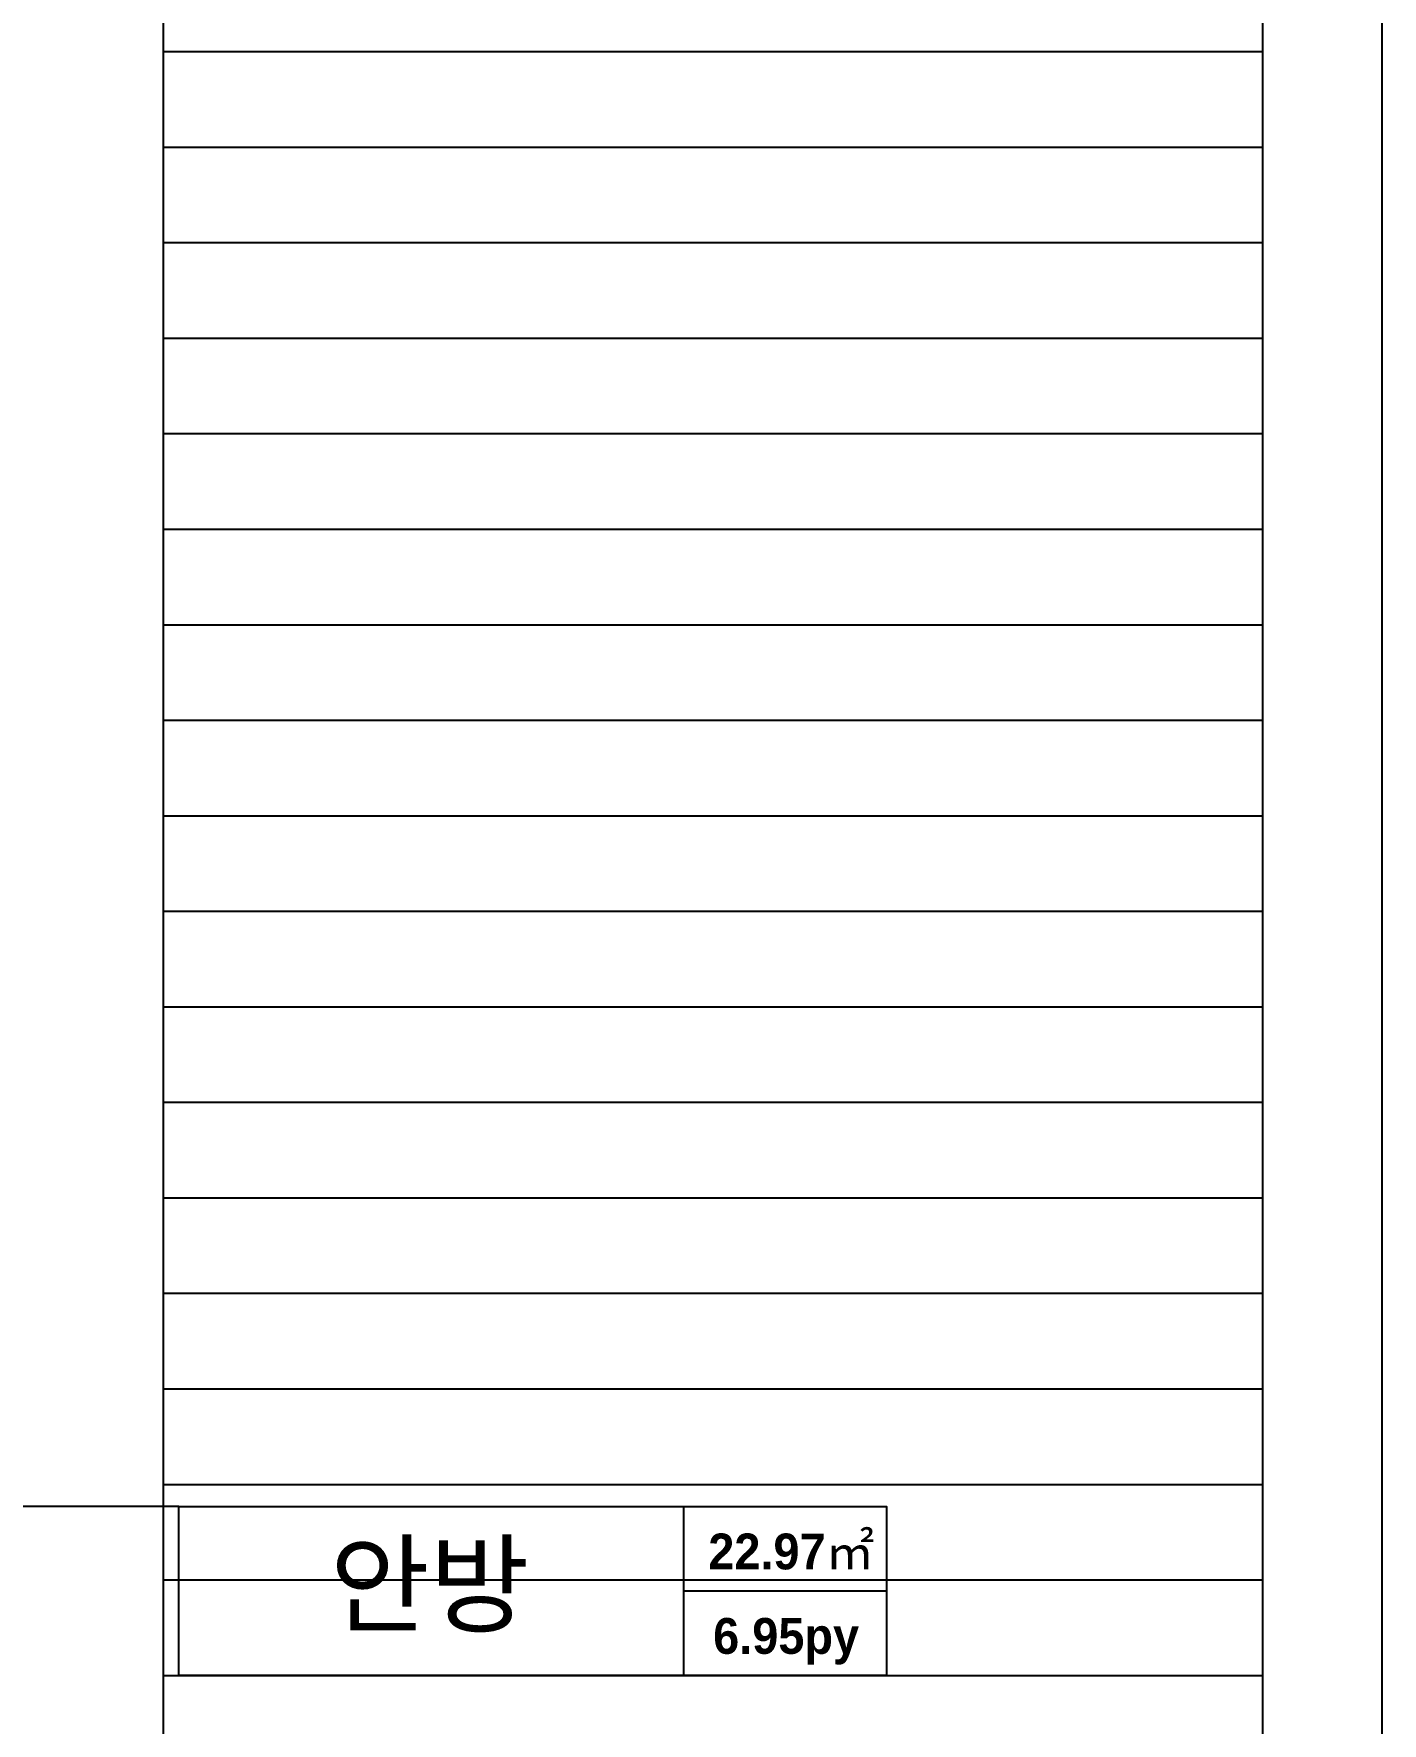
# Model space of a CAD drawing. Header units: inches. Extents: x -55157 to -7160, y -122257 to -52101.
# Drawn here: x -14981 to -12157, y -95650 to -92112 of the extents above; entities that cross this region are included whole.
import ezdxf
from ezdxf.enums import TextEntityAlignment as Align

# ---------------------------------------------------------------- set-up
doc = ezdxf.new("R2010")
doc.units = ezdxf.units.IN
doc.header["$LTSCALE"] = 50
doc.header["$MEASUREMENT"] = 0
for name, color, linetype in [('0-ELC TEXT', 7, 'Continuous'), ('03-TEXT', 3, 'Continuous'), ('FORM(YOURNAME)-1', 1, 'Continuous'), ('FORM(YOURNAME)-11', 1, 'Continuous')]:
    doc.layers.add(name, color=color, linetype=linetype)
doc.styles.add('YOURNAME', font='HY울릉도M.TTF')
doc.styles.add('넥슨고딕', font='NEXONLv1GothicBold.ttf')
doc.styles.add('코레일둥고', font='Korail_Round_Gothic_Medium.ttf')

# ---------------------------------------------------------------- blocks, each defined once
blk = doc.blocks.new('FORM-ELEVATION')
at = {"layer": 'Defpoints', "color": 158}
for p, q in [((62481, 35508), (62481, -21492)), ((62481, 15086), (71691, 15086)), ((62481, 14286), (71691, 14286)), ((62481, 13486), (71691, 13486)), ((62481, 12686), (71691, 12686)), ((62481, 11886), (71691, 11886)), ((62481, 11086), (71691, 11086)), ((62481, 10286), (71691, 10286)), ((62481, 9486), (71691, 9486)), ((62481, 8686), (71691, 8686)), ((62481, 7886), (71691, 7886)), ((62481, 7086), (71691, 7086)), ((62481, 6286), (71691, 6286)), ((62481, 5486), (71691, 5486)), ((62481, 4686), (71691, 4686)), ((62481, 3886), (71691, 3886)), ((62481, 3086), (71691, 3086)), ((62481, 2286), (71691, 2286)), ((62481, 1486), (71691, 1486))]:
    blk.add_line(p, q, dxfattribs=at)
blk.add_lwpolyline([(-10309, -21692), (71691, -21692), (71691, 35708), (-10309, 35708)], close=True, dxfattribs=at)
at = {"layer": 'FORM(YOURNAME)-11', "color": 250}
blk.add_lwpolyline([(-11309, -22692), (72691, -22692), (72691, 36708), (-11309, 36708)], close=True, dxfattribs=at)
at = {"layer": 'FORM(YOURNAME)-11', "color": 3, "style": 'YOURNAME'}
for tag, height, p in [('1', 450, (71041, -1219)), ('2', 450, (71041, -1863)), ('3', 450, (71041, -3150)), ('4', 450, (71041, -5081)), ('5', 515, (71041, -7398)), ('6', 515, (71041, -9650)), ('7', 515, (71041, -11903)), ('8', 515, (71041, -14155)), ('9', 515, (71041, -16408)), ('10', 515, (66791, -18596)), ('11', 515, (71041, -18660)), ('12', 515, (66791, -20848)), ('13', 515, (71041, -20848))]:
    blk.add_attdef(tag, text='', height=height, dxfattribs=at).set_placement(p, align=Align.MIDDLE_RIGHT)

msp = doc.modelspace()

# ---------------------------------------------------------------- linework, layer by layer
at = {"layer": '0-ELC TEXT'}
for p, q in [((-14677.017, -95195.722), (-15572.882, -95195.722)), ((-13619.813, -95549.481), (-13619.813, -95195.722)), ((-13619.813, -95372.602), (-13195.121, -95372.602))]:
    msp.add_line(p, q, dxfattribs=at)
msp.add_lwpolyline([(-14677.017, -95195.722), (-13195.121, -95195.722), (-13195.121, -95549.481), (-14677.017, -95549.481)], close=True, dxfattribs=at)

# ---------------------------------------------------------------- block references
at = {"layer": 'FORM(YOURNAME)-1', "xscale": 0.2500000000000001, "yscale": 0.2500000000000001, "zscale": 0.2500000000000001}
msp.add_blockref('FORM-ELEVATION', (-30330.324, -95920.999), dxfattribs=at)

# ---------------------------------------------------------------- texts
at = {"layer": '03-TEXT'}
for s, height, style, p in [('안방', 166.6667, '코레일둥고', (-14151.899, -95442.022)), ('22.97㎡', 75, '넥슨고딕', (-13394.549, -95327.516)), ('6.95py', 75, '넥슨고딕', (-13405.499, -95504.396))]:
    msp.add_text(s, height=height, dxfattribs=dict(at, style=style)).set_placement(p, align=Align.CENTER)

doc.saveas('drawing.dxf')
